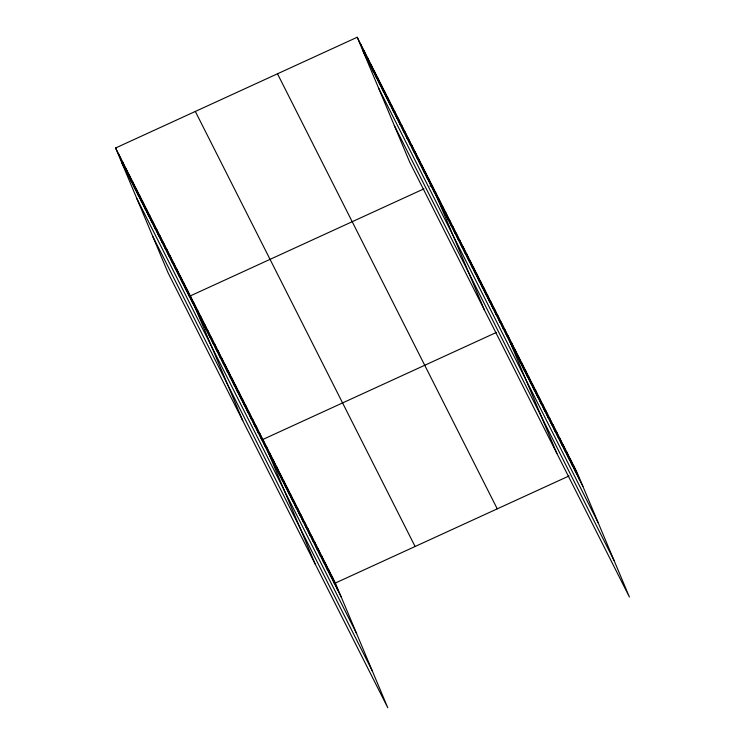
<?xml version="1.0" encoding="UTF-8"?>
<svg xmlns="http://www.w3.org/2000/svg" width="745" height="745" viewBox="0 0 745 745"><rect width="100%" height="100%" fill="white"/><g stroke="black" fill="none" stroke-linecap="round" stroke-linejoin="round"><path stroke-width="1.12" d="M115.596 147.985L335.362 583.037L387.782 707.75L168.016 272.698L115.596 147.985L357.218 37.25L576.984 472.302L629.404 597.015L409.638 161.963L357.218 37.25M423.961 188.82L190.31 295.905L242.74 420.618M429.94 186.082L431.932 185.17L484.362 309.883M496.487 332.391L262.836 439.466L315.256 564.179M335.362 583.037L569.012 475.962M363.15 51.358L582.916 486.411M378.488 87.854L598.254 522.915M394.301 125.458L614.066 560.519M277.485 73.792L497.25 508.844M195.33 111.443L415.095 546.495M121.519 162.093L341.294 597.145M136.866 198.589L356.632 633.641M152.669 236.193L372.444 671.254M573.529 465.467L579.461 479.575M570.074 458.631L576.006 472.74M566.619 451.796L572.551 465.904M563.173 444.961L569.096 459.069M559.718 438.125L565.651 452.234M556.264 431.29L562.196 445.398M552.809 424.445L558.741 438.554M549.354 417.61L555.286 431.718M545.899 410.774L551.831 424.883M542.453 403.939L548.376 418.047M538.998 397.104L544.93 411.212M535.543 390.268L541.475 404.377M532.088 383.433L538.02 397.541M528.633 376.597L534.565 390.697M525.178 369.753L531.111 383.861M521.724 362.917L527.656 377.026M518.278 356.082L524.201 370.19M514.823 349.247L520.755 363.355M511.368 342.411L517.3 356.52M507.913 335.576L513.845 349.684M504.458 328.741L556.888 453.444M501.003 321.905L506.935 336.004M497.558 315.06L503.48 329.169M494.103 308.225L500.035 322.334M490.648 301.39L496.58 315.498M487.193 294.554L493.125 308.663M483.738 287.719L489.67 301.827M480.283 280.884L486.215 294.992M476.828 274.048L482.76 288.157M473.382 267.204L479.305 281.312M469.927 260.368L475.859 274.477M466.472 253.533L472.404 267.641M463.017 246.697L468.95 260.806M459.563 239.862L465.495 253.971M456.108 233.027L462.04 247.135M452.662 226.191L458.585 240.3M449.207 219.356L455.139 233.455M445.752 212.511L451.684 226.62M442.297 205.676L448.229 219.784M438.842 198.841L444.774 212.949M435.387 192.005L441.319 206.114M428.543 178.446L434.475 192.555M425.144 171.722L431.076 185.831M421.745 164.999L427.677 179.107M418.355 158.275L424.278 172.384M414.956 151.552L420.888 165.66M411.557 144.828L417.489 158.936M408.158 138.104L414.09 152.213M404.768 131.381L410.7 145.489M401.369 124.657L407.301 138.766M397.97 117.934L403.902 132.042M394.58 111.21L400.503 125.318M391.181 104.486L397.113 118.595M387.782 97.763L393.714 111.871M384.383 91.039L390.315 105.147M380.993 84.315L386.925 98.424M377.594 77.592L383.526 91.7M374.195 70.868L380.127 84.977M370.805 64.144L376.728 78.253M367.406 57.421L373.338 71.529M364.007 50.697L369.939 64.806M360.608 43.974L366.54 58.082M331.907 576.202L337.839 590.31M328.452 569.366L334.384 583.475M324.997 562.531L330.929 576.639M321.542 555.696L327.474 569.804M318.096 548.851L324.019 562.959M314.641 542.015L320.574 556.124M311.187 535.18L317.119 549.288M307.732 528.345L313.664 542.453M304.277 521.509L310.209 535.618M300.822 514.674L306.754 528.782M297.376 507.839L303.299 521.947M293.921 501.003L299.853 515.112M290.466 494.159L296.398 508.267M287.011 487.323L292.943 501.432M283.556 480.488L289.488 494.596M280.101 473.652L286.033 487.761M276.646 466.817L282.579 480.925M273.201 459.982L279.124 474.09M269.746 453.146L275.678 467.255M266.291 446.311L272.223 460.41M259.381 432.631L265.313 446.739M255.926 425.795L261.858 439.904M252.481 418.96L258.403 433.069M249.026 412.125L254.958 426.233M245.571 405.289L251.503 419.398M242.116 398.454L248.048 412.562M238.661 391.619L244.593 405.718M235.206 384.774L241.138 398.882M231.751 377.938L237.683 392.047M228.305 371.103L234.228 385.212M224.85 364.268L230.782 378.376M221.395 357.432L227.327 371.541M217.94 350.597L223.873 364.705M214.486 343.762L220.418 357.87M211.031 336.917L216.963 351.025M207.585 330.082L213.508 344.19M204.13 323.246L210.062 337.355M200.675 316.411L206.607 330.519M197.22 309.575L203.152 323.684M193.765 302.74L199.697 316.849M186.921 289.181L192.843 303.29M183.521 282.457L189.453 296.566M180.122 275.734L186.054 289.842M176.723 269.01L182.655 283.119M173.334 262.287L179.266 276.395M169.934 255.563L175.867 269.671M166.535 248.839L172.468 262.948M163.146 242.116L169.068 256.224M159.747 235.392L165.679 249.501M156.348 228.668L162.28 242.777M152.949 221.945L158.881 236.053M149.559 215.221L155.491 229.33M146.16 208.498L152.092 222.606M142.761 201.774L148.693 215.882M139.371 195.05L145.294 209.159M135.972 188.327L141.904 202.435M132.573 181.603L138.505 195.712M129.174 174.879L135.106 188.988M125.784 168.156L131.716 182.264M122.385 161.432L128.317 175.541M118.986 154.709L124.918 168.817"/></g></svg>
